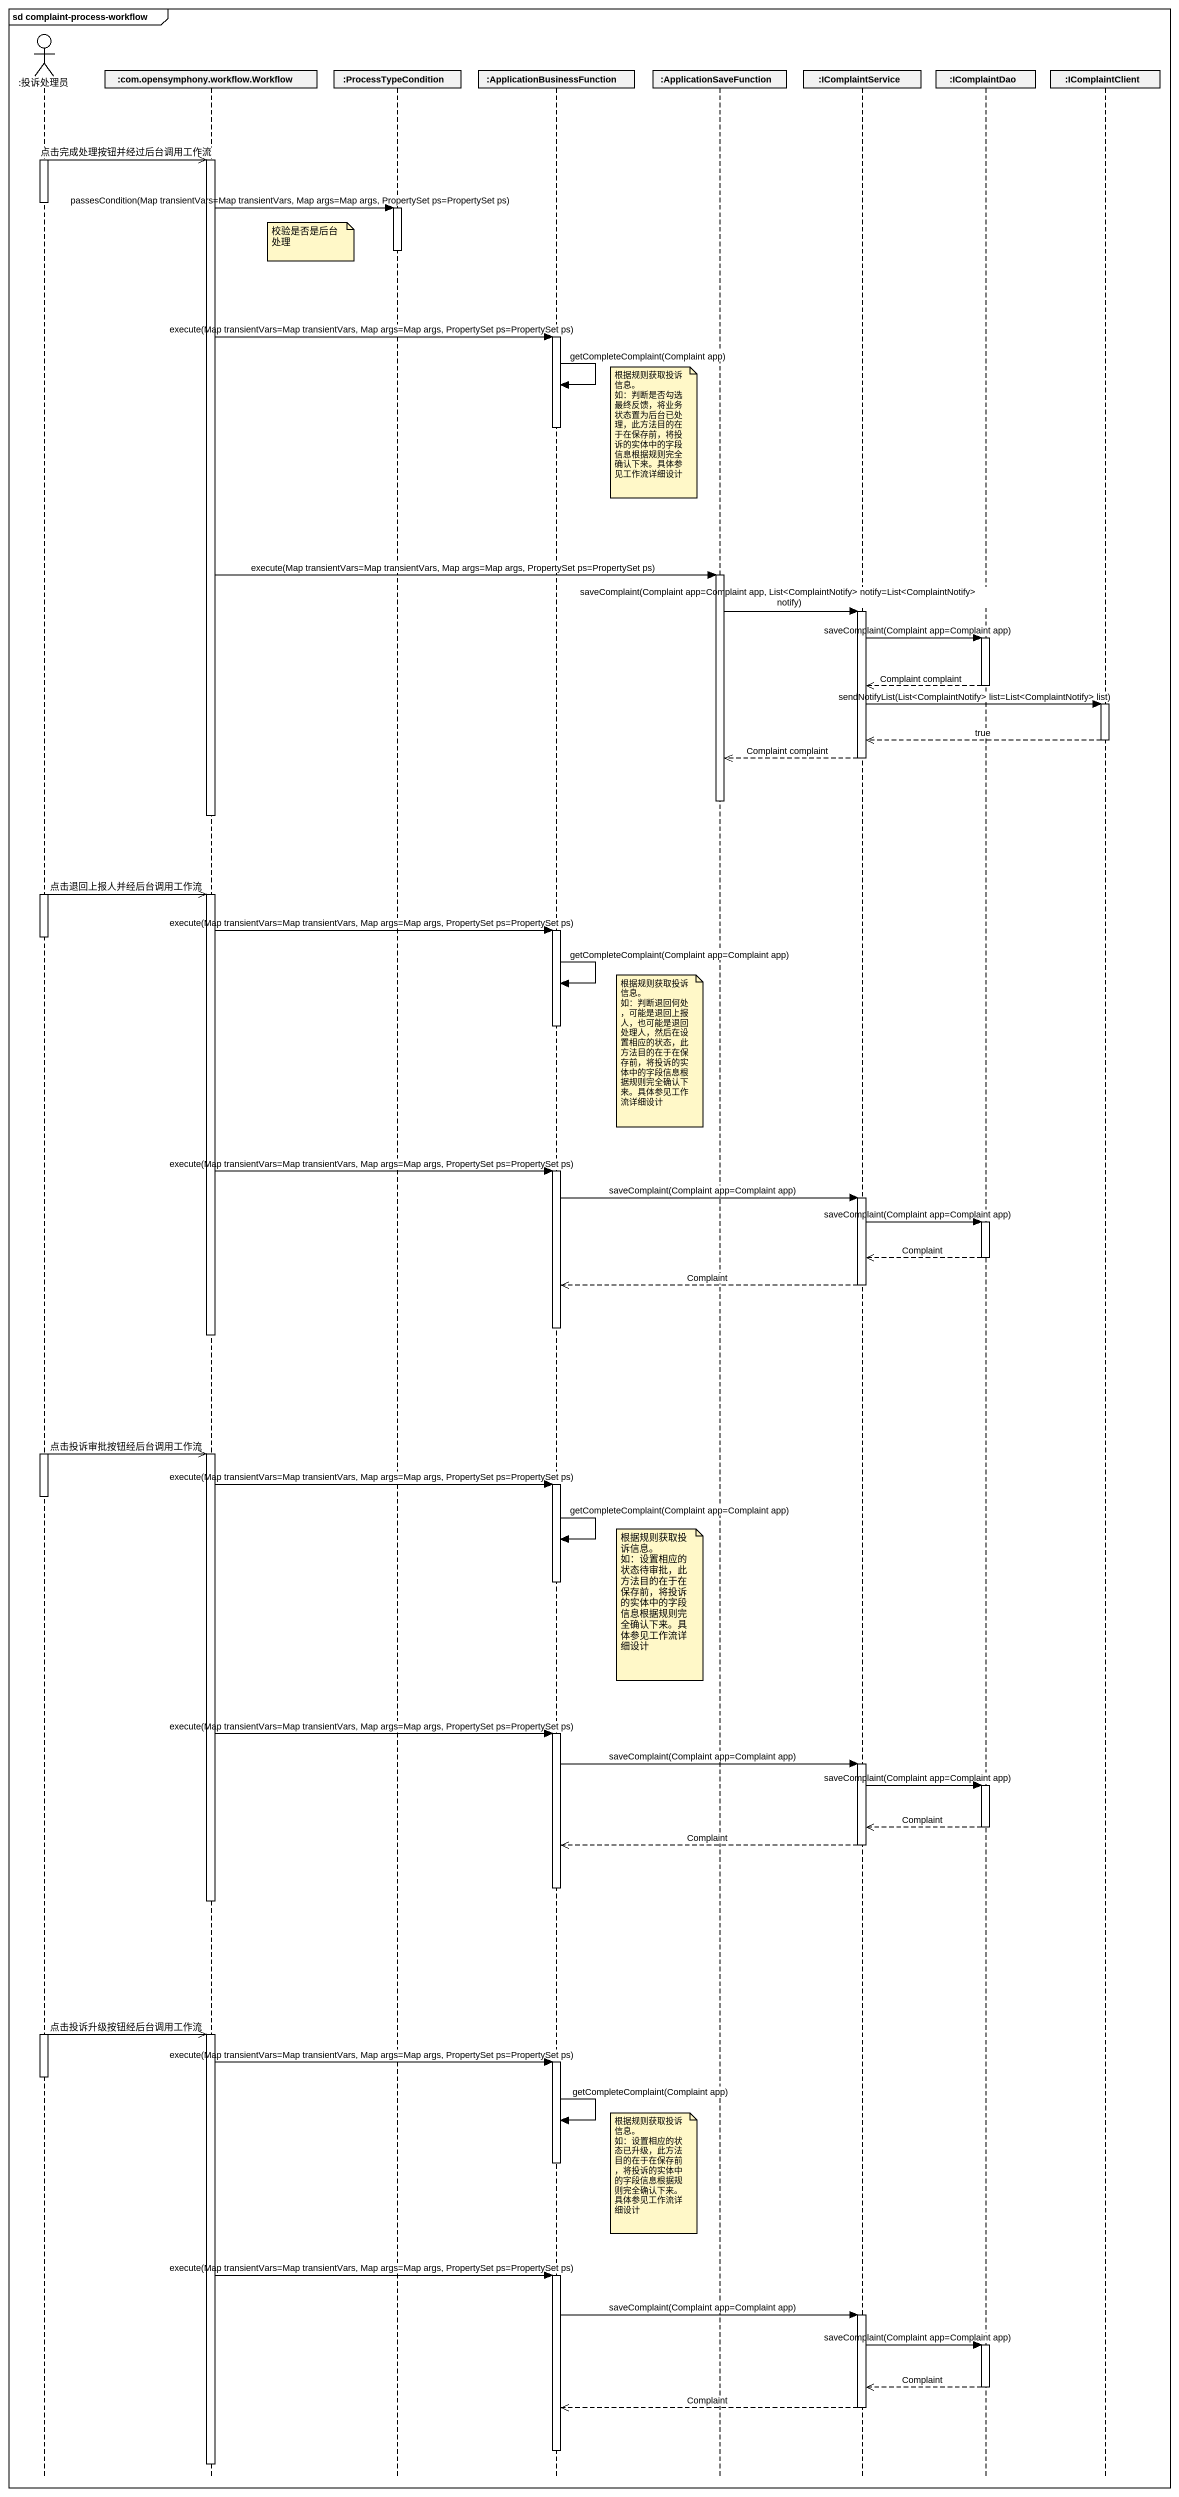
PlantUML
@startuml
mainframe sd complaint-process-workflow
hide footbox
actor ":投诉处理员" as 投诉处理员
participant ":com.opensymphony.workflow.Workflow" as com_opensymphony_workflow
participant ":ProcessTypeCondition" as ProcessTypeCondition
participant ":ApplicationBusinessFunction" as ApplicationBusinessFunction
participant ":ApplicationSaveFunction" as ApplicationSaveFunction
participant ":IComplaintService" as IComplaintService
participant ":IComplaintDao" as IComplaintDao
participant ":IComplaintClient" as IComplaintClient

activate 投诉处理员
投诉处理员 ->> com_opensymphony_workflow : 点击完成处理按钮并经过后台调用工作流
activate com_opensymphony_workflow
deactivate 投诉处理员
com_opensymphony_workflow -> ProcessTypeCondition : passesCondition(Map transientVars=Map transientVars, Map args=Map args, PropertySet ps=PropertySet ps)
activate ProcessTypeCondition
note left of ProcessTypeCondition : 校验是否是后台处理
deactivate ProcessTypeCondition
com_opensymphony_workflow -> ApplicationBusinessFunction : execute(Map transientVars=Map transientVars, Map args=Map args, PropertySet ps=PropertySet ps)
activate ApplicationBusinessFunction
ApplicationBusinessFunction -> ApplicationBusinessFunction : getCompleteComplaint(Complaint app)
deactivate ApplicationBusinessFunction
note left of ApplicationSaveFunction
  根据规则获取投诉信息。
  如：判断是否勾选最终反馈，将业务状态置为后台已处理，此方法目的在于在保存前，将投诉的实体中的字段信息根据规则完全确认下来。具体参见工作流详细设计
end note
com_opensymphony_workflow -> ApplicationSaveFunction : execute(Map transientVars=Map transientVars, Map args=Map args, PropertySet ps=PropertySet ps)
activate ApplicationSaveFunction
ApplicationSaveFunction -> IComplaintService : saveComplaint(Complaint app=Complaint app, List<ComplaintNotify> notify=List<ComplaintNotify> notify)
activate IComplaintService
IComplaintService -> IComplaintDao : saveComplaint(Complaint app=Complaint app)
activate IComplaintDao
IComplaintDao -->> IComplaintService : Complaint complaint
deactivate IComplaintDao
IComplaintService -> IComplaintClient : sendNotifyList(List<ComplaintNotify> list=List<ComplaintNotify> list)
activate IComplaintClient
IComplaintClient -->> IComplaintService : true
deactivate IComplaintClient
IComplaintService -->> ApplicationSaveFunction : Complaint complaint
deactivate IComplaintService
deactivate ApplicationSaveFunction
deactivate com_opensymphony_workflow
activate 投诉处理员
投诉处理员 ->> com_opensymphony_workflow : 点击退回上报人并经后台调用工作流
activate com_opensymphony_workflow
com_opensymphony_workflow -> ApplicationBusinessFunction : execute(Map transientVars=Map transientVars, Map args=Map args, PropertySet ps=PropertySet ps)
activate ApplicationBusinessFunction
deactivate 投诉处理员
ApplicationBusinessFunction -> ApplicationBusinessFunction : getCompleteComplaint(Complaint app=Complaint app)
deactivate ApplicationBusinessFunction
note left of ApplicationSaveFunction
  根据规则获取投诉信息。
  如：判断退回何处，可能是退回上报人，也可能是退回处理人，然后在设置相应的状态，此方法目的在于在保存前，将投诉的实体中的字段信息根据规则完全确认下来。具体参见工作流详细设计
end note
com_opensymphony_workflow -> ApplicationBusinessFunction : execute(Map transientVars=Map transientVars, Map args=Map args, PropertySet ps=PropertySet ps)
activate ApplicationBusinessFunction
ApplicationBusinessFunction -> IComplaintService : saveComplaint(Complaint app=Complaint app)
activate IComplaintService
IComplaintService -> IComplaintDao : saveComplaint(Complaint app=Complaint app)
activate IComplaintDao
IComplaintDao -->> IComplaintService : Complaint
deactivate IComplaintDao
IComplaintService -->> ApplicationBusinessFunction : Complaint
deactivate IComplaintService
deactivate ApplicationBusinessFunction
deactivate com_opensymphony_workflow
activate 投诉处理员
投诉处理员 ->> com_opensymphony_workflow : 点击投诉审批按钮经后台调用工作流
activate com_opensymphony_workflow
com_opensymphony_workflow -> ApplicationBusinessFunction : execute(Map transientVars=Map transientVars, Map args=Map args, PropertySet ps=PropertySet ps)
activate ApplicationBusinessFunction
deactivate 投诉处理员
ApplicationBusinessFunction -> ApplicationBusinessFunction : getCompleteComplaint(Complaint app=Complaint app)
deactivate ApplicationBusinessFunction
note left of ApplicationSaveFunction
  根据规则获取投诉信息。
  如：设置相应的状态待审批，此方法目的在于在保存前，将投诉的实体中的字段信息根据规则完全确认下来。具体参见工作流详细设计
end note
com_opensymphony_workflow -> ApplicationBusinessFunction : execute(Map transientVars=Map transientVars, Map args=Map args, PropertySet ps=PropertySet ps)
activate ApplicationBusinessFunction
ApplicationBusinessFunction -> IComplaintService : saveComplaint(Complaint app=Complaint app)
activate IComplaintService
IComplaintService -> IComplaintDao : saveComplaint(Complaint app=Complaint app)
activate IComplaintDao
IComplaintDao -->> IComplaintService : Complaint
deactivate IComplaintDao
IComplaintService -->> ApplicationBusinessFunction : Complaint
deactivate IComplaintService
deactivate ApplicationBusinessFunction
deactivate com_opensymphony_workflow
activate 投诉处理员
投诉处理员 ->> com_opensymphony_workflow : 点击投诉升级按钮经后台调用工作流
activate com_opensymphony_workflow
com_opensymphony_workflow -> ApplicationBusinessFunction : execute(Map transientVars=Map transientVars, Map args=Map args, PropertySet ps=PropertySet ps)
activate ApplicationBusinessFunction
deactivate 投诉处理员
ApplicationBusinessFunction -> ApplicationBusinessFunction : getCompleteComplaint(Complaint app)
deactivate ApplicationBusinessFunction
note left of ApplicationSaveFunction
  根据规则获取投诉信息。
  如：设置相应的状态已升级，此方法目的在于在保存前，将投诉的实体中的字段信息根据规则完全确认下来。具体参见工作流详细设计
end note
com_opensymphony_workflow -> ApplicationBusinessFunction : execute(Map transientVars=Map transientVars, Map args=Map args, PropertySet ps=PropertySet ps)
activate ApplicationBusinessFunction
ApplicationBusinessFunction -> IComplaintService : saveComplaint(Complaint app=Complaint app)
activate IComplaintService
IComplaintService -> IComplaintDao : saveComplaint(Complaint app=Complaint app)
activate IComplaintDao
IComplaintDao -->> IComplaintService : Complaint
deactivate IComplaintDao
IComplaintService -->> ApplicationBusinessFunction : Complaint
deactivate IComplaintService
deactivate ApplicationBusinessFunction
deactivate com_opensymphony_workflow
@enduml
